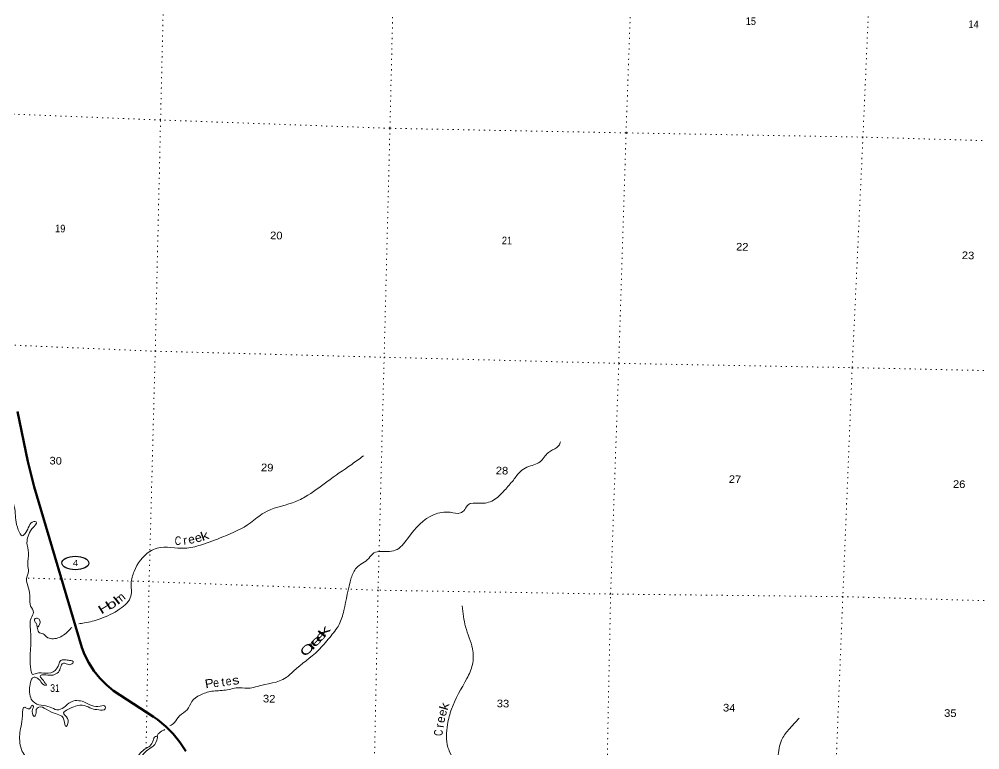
# Model space of a CAD drawing. Header units: feet. Extents: x -762378 to -505285, y -497909 to -353855.
# Drawn here: x -718586 to -696518, y -395615 to -378827 of the extents above; entities that cross this region are included whole.
import ezdxf
from ezdxf.enums import TextEntityAlignment as Align

# ---------------------------------------------------------------- set-up
doc = ezdxf.new("R2010")
doc.units = ezdxf.units.FT
doc.header["$LTSCALE"] = 80
doc.linetypes.add('DOTTED', pattern=[1.5, 0.3, -1.2])
for name, color, linetype, lineweight in [('17', 7, 'Continuous', 25), ('23', 7, 'Continuous', 70), ('39', 7, 'Continuous', 13), ('7', 7, 'DOTTED', 13)]:
    doc.layers.add(name, color=color, linetype=linetype, lineweight=lineweight)
doc.layers.add('41', color=7, linetype='Continuous')

msp = doc.modelspace()

# ---------------------------------------------------------------- linework, layer by layer
at = {"layer": '17'}
msp.add_ellipse((-717296.39, -391323.05), major_axis=(-309.24, 1), ratio=0.500121, dxfattribs=at)
at = {"layer": '23'}
msp.add_lwpolyline([(-714758, -395645.43), (-714891.94, -395440.02), (-715046.62, -395249.73), (-715220.34, -395076.65), (-715411.2, -394922.68), (-715500.44, -394861.19), (-716415.77, -394261.27), (-716583.05, -394124.47), (-716735.11, -393970.94), (-716870.3, -393802.35), (-716987.11, -393620.56), (-717084.29, -393427.55), (-717148.8, -393261.7), (-718241, -389571.05), (-718390, -388994.05), (-718623.8, -387844.6)], dxfattribs=at)
at = {"layer": '39'}
for points in [[(-721772, -383795.05), (-721790, -383615.05), (-721789, -383495.05), (-721730, -383468.05), (-721597, -383618.05), (-721269, -383867.05), (-720929, -383986.05), (-720771, -384108.05), (-720650, -384377.05), (-720514, -384573.05), (-720329, -384768.05), (-720251, -384939.05), (-720222, -385014.05), (-720162, -384931.05), (-720102, -384934.05), (-720114, -385093.05), (-720091, -385224.05), (-720034, -385344.05), (-719998, -385363.05), (-719941, -385390.05), (-719957, -385567.05), (-719920, -385700.05), (-719802, -385874.05), (-719730, -386099.05), (-719663, -386223.05), (-719624, -386451.05), (-719681, -386624.05), (-719653, -386798.05), (-719414, -387298.05), (-719316, -387527.05), (-719242, -387611.05), (-719237, -387487.05), (-719253, -387320.05), (-719257, -387272.05), (-719203, -387325.05), (-719128, -387476.05), (-719136, -387572.05), (-719062, -387646.05), (-718917, -387617.05), (-718861, -387617.05), (-718791, -387616.05), (-718775, -387643.05), (-718885, -387678.05), (-718935, -387703.05), (-718988, -387815.05), (-718993, -387855.05), (-718930, -387892.05), (-718916, -387967.05), (-718988, -387973.05), (-719072, -388062.05), (-719115, -388000.05), (-719128, -387889.05), (-719192, -387884.05), (-719253, -388005.05), (-719218, -388096.05), (-719156, -388210.05), (-719122, -388299.05), (-719063, -388249.05), (-718983, -388265.05), (-719046, -388372.05), (-719073, -388496.05), (-719032, -388697.05), (-718996, -388877.05), (-718942, -388969.05), (-718907, -389151.05), (-718790, -389461.05), (-718739, -389603.05), (-718766, -389723.05), (-718725, -389934.05), (-718682, -390132.05), (-718667, -390334.05), (-718606, -390560.05), (-718514, -390695.05), (-718430, -390623.05), (-718360, -390474.05), (-718253, -390370.05), (-718199, -390379.05), (-718293, -390540.05), (-718382, -390708.05), (-718407, -390856.05), (-718371, -391086.05), (-718390, -391361.05), (-718373, -391516.05), (-718418, -391688.05), (-718373, -391900.05), (-718340, -392122.05), (-718323, -392311.05), (-718258, -392459.05), (-718312, -392593.05), (-718323, -392876.05), (-718325, -393725.05), (-718302, -393842.05), (-718287, -393877.05), (-718196, -393859.05), (-717974, -393858.05), (-717762, -393793.05), (-717676, -393653.05)], [(-715125.24, -395066.4), (-715021, -394989.05), (-714903, -394832.05), (-714727, -394693.05), (-714618, -394505.05), (-714430, -394357.05), (-714161, -394271.05), (-713848, -394243.05), (-713520, -394188.05), (-713283, -394200.05), (-713118, -394158.05), (-712453, -393955.05), (-712281, -393805.05), (-711716, -393330.05), (-711452, -393031.05), (-711237, -392739.05), (-711127, -392417.05), (-710956, -391665.05), (-710840, -391435.05), (-710556, -391219.05), (-710441, -391091.05), (-710265, -391059.05), (-709905, -391012.05), (-709754, -390881.05), (-709644, -390735.05), (-709054, -390209.05), (-708684, -390158.05), (-708449, -390172.05), (-708351, -390096.05), (-708274, -389983.05), (-708013, -389951.05), (-707693, -389881.05), (-707436, -389652.05), (-707232, -389416.05), (-707071, -389221.05), (-706920, -389122.05), (-706620, -388999.05), (-706427, -388783.05), (-706233, -388669.05), (-706176, -388608.05), (-706154, -388536.05)], [(-710678, -388861.05), (-710948, -389056.05), (-711515, -389454.05), (-712017, -389805.05), (-712309, -389939.05), (-712962, -390170.05), (-713270, -390399.05), (-713904, -390721.05), (-714419, -390910.05), (-714778, -390985.05), (-715415, -390980.05), (-715588, -391058.05), (-715946, -391515.05), (-716013, -391789.05), (-716018, -392082.05), (-716272, -392379.05), (-716728, -392605.05), (-717089, -392701.05), (-717216.67, -392719.29)], [(-714426.44, -400995.49), (-714225, -400723.05), (-714059, -400484.05), (-714037, -400337.05), (-714128, -400173.05), (-714334, -399928.05), (-714607, -399773.05), (-714882, -399728.05), (-715100, -399839.05), (-715434, -400076.05), (-715601, -400187.05), (-715794, -400204.05), (-715868, -400168.05), (-716011, -400060.05), (-716191, -400016.05), (-716406, -399904.05), (-716632, -399641.05), (-716780, -399455.05), (-716837, -399242.05), (-716825, -398980.05), (-716841, -398111.05), (-716807, -397700.05), (-716678, -397322.05), (-716466, -396959.05), (-716113, -396680.05), (-715744, -396452.05), (-715669, -396237.05), (-715760, -396024.05), (-715998, -396012.05), (-716301, -396121.05), (-716681, -396249.05), (-717523, -396329.05), (-717993, -396289.05), (-718332, -396198.05), (-718455, -396151.05), (-718506, -396200.05), (-718547, -396368.05), (-718598, -396521.05), (-718667, -396550.05), (-718691, -396447.05), (-718623, -396231.05), (-718588, -396078.05), (-718709, -395940.05), (-718893, -395682.05), (-718938, -395342.05), (-718803, -394656.05), (-718804, -394431.05), (-718891, -394164.05), (-718977, -393830.05), (-719141, -393135.05), (-719190, -392844.05), (-719343, -392638.05), (-719455, -392454.05), (-719438, -392332.05), (-719327, -392051.05), (-719371, -391584.05), (-719415, -391310.05), (-719523, -391237.05), (-719547, -391323.05), (-719569, -391370.05), (-719533, -391486.05), (-719587, -391458.05), (-719648, -391405.05), (-719748, -391483.05), (-719751, -391525.05), (-719653, -391563.05), (-719670, -391597.05), (-719589, -391643.05), (-719591, -391701.05), (-719679, -391709.05), (-719738, -391650.05), (-719771, -391691.05), (-719812, -391632.05), (-719809, -391545.05), (-719851, -391522.05), (-719956, -391626.05), (-720046, -391624.05), (-720085, -391667.05), (-720186, -391631.05), (-720266, -391691.05), (-720397, -391714.05), (-720471, -391730.05), (-720478, -391676.05), (-720362, -391598.05), (-720252, -391547.05), (-720129, -391576.05), (-719946, -391496.05), (-719754, -391334.05), (-719618, -391198.05), (-719618, -391036.05), (-719648, -390870.05), (-719743, -390876.05), (-719857, -390954.05), (-719875, -391098.05), (-719913, -391191.05), (-719965, -391124.05), (-720024, -391150.05)], [(-708410, -392308.05), (-708331, -392788.05), (-708173, -393294.05), (-708174, -393658.05), (-708302, -393976.05), (-708654, -394679.05), (-708745, -395034.05), (-708738, -395559.05), (-708530, -395966.05), (-708372, -396394.05), (-708341, -396615.05), (-708430, -396906.05), (-708459, -397185.05), (-708532, -397434.05), (-708755, -397704.05), (-709041, -398177.05), (-709210, -398529.05), (-709493, -398859.05), (-709585, -398956.05)], [(-718170, -392801.05), (-718192, -392720.05), (-718227, -392669.05), (-718238, -392620.05), (-718191, -392589.05), (-718128, -392615.05), (-718106, -392692.05), (-718138, -392770.05), (-718170, -392801.05)], [(-717379.14, -392801.95), (-717457, -392883.05), (-717697, -393046.05), (-717955, -393021.05), (-718038, -392951.05), (-718137, -392914.05), (-718156, -392858.05), (-718170, -392801.05)], [(-717676, -393653.05), (-717626, -393560.05), (-717507, -393550.05), (-717403, -393567.05), (-717346, -393589.05), (-717393, -393650.05), (-717507, -393639.05), (-717585, -393629.05), (-717633, -393706.05), (-717686, -393831.05), (-717806, -393897.05), (-717975, -393895.05), (-718106, -393922.05), (-718071, -393975.05), (-717987, -394081.05), (-717956, -394130.05), (-718002, -394127.05), (-718108, -394022.05), (-718179, -393964.05), (-718265, -393954.05), (-718308, -394013.05), (-718347, -394195.05), (-718332, -394384.05), (-718268, -394508.05), (-718082, -394591.05), (-717877, -394632.05), (-717718, -394696.05), (-717560, -394644.05), (-717403, -394517.05), (-717104, -394513.05), (-716914, -394600.05), (-716727, -394612.05), (-716609, -394619.05), (-716611, -394677.05), (-716760, -394698.05), (-716919, -394668.05), (-717090, -394595.05), (-717291, -394612.05), (-717469, -394691.05), (-717565, -394767.05), (-717501, -394858.05), (-717469, -395014.05), (-717509, -395083.05), (-717559, -394929.05), (-717609, -394844.05), (-717752, -394784.05), (-717968, -394682.05), (-718135, -394634.05), (-718193, -394689.05), (-718203, -394797.05), (-718239, -394848.05), (-718272, -394808.05), (-718277, -394687.05), (-718261, -394617.05), (-718288, -394590.05), (-718336, -394661.05), (-718399, -394668.05), (-718460, -394634.05), (-718511, -394828.05), (-718574, -395266.05), (-718515, -395651.05), (-718298, -395886.05), (-717782, -396001.05), (-716705, -395979.05), (-716090, -395843.05), (-715921, -395813.05), (-715798, -395688.05), (-715689, -395594.05), (-715585, -395530.05), (-715510, -395403.05), (-715451, -395308.05), (-715421, -395303.05), (-715424, -395397.05), (-715538, -395555.05), (-715685, -395660.05), (-715771, -395761.05), (-715807, -395834.05), (-715750, -395862.05), (-715563, -395918.05), (-715440, -396130.05), (-715471, -396367.05), (-715534, -396612.05), (-715541, -396763.05), (-715452, -396962.05), (-715406, -397300.05), (-715505, -397485.05), (-715638, -397669.05), (-715628, -397747.05), (-715501, -397817.05), (-715322, -397871.05), (-715252, -398032.05), (-715346, -398206.05), (-715459, -398472.05), (-715417, -398570.05), (-715325, -398570.05), (-715246, -398452.05), (-715148, -398374.05)], [(-700671, -394888.05), (-700912, -395157.05), (-701072, -395393.05), (-701152, -395784.05), (-701133, -396058.05), (-700996, -396289.05), (-700984, -396538.05), (-701088, -396690.05), (-701271, -396698.05), (-701407, -396700.05), (-701686, -396862.05), (-701999, -396987.05), (-702345, -397027.05), (-702553, -396901.05), (-702751, -396897.05), (-702914, -397098.05), (-703032, -397336.05), (-703176, -397459.05), (-703418, -397678.05), (-703617, -398137.05), (-703782, -398304.05), (-704152, -398452.05), (-704358, -398653.05), (-704948, -399324.05), (-704995, -399480.05), (-704895, -399699.05), (-704672, -399789.05), (-704598, -400016.05), (-704602, -400194.05), (-704521, -400397.05), (-704507, -400639.05), (-704478, -400770.05), (-704350, -400856.05), (-704259, -401014.05), (-704238, -401134.05), (-704233, -401244.05), (-704235.51, -401309.45)], [(-715419.07, -395302.05), (-715392, -395250.05), (-715248.08, -395154.44), (-715263.66, -395162.94)]]:
    msp.add_spline(points, degree=3, dxfattribs=at)
at = {"layer": '7'}
for points in [[(-715670.48, -395581.89), (-715601, -391751.05), (-715461, -386456.05), (-715338, -381143.05), (-715213, -375870.05), (-715087, -370580.05), (-714966, -365339.05)], [(-709699, -365558.05), (-709819.4, -370657.84), (-709940, -376019.05), (-710069, -381334.05), (-710202, -386595.05), (-710341, -391948.05), (-710455, -397217.05), (-710713, -401113.05)], [(-705503, -401272.05), (-705106, -397291.05), (-704999, -392036.05), (-704811, -386735.05), (-704645, -381439.05), (-704457.6, -376234.26), (-704267, -370866.05), (-704080, -365866.05)], [(-698564, -366220.05), (-698760.6, -371007.26), (-698970, -376247.05), (-699202, -381536.05), (-699449, -386834.05), (-699664, -392096.05), (-699878, -397387.05), (-700194, -401432.05)], [(-695504, -381643.05), (-699202, -381536.05), (-704645, -381439.05), (-710069, -381334.05), (-715338, -381143.05), (-719856.21, -380963.45), (-721727.85, -380905.08)], [(-719644.12, -386278.23), (-715461, -386456.05), (-710202, -386595.05), (-704811, -386735.05), (-699449, -386834.05), (-695662, -386915.05)], [(-695819, -392205.05), (-699664, -392096.05), (-704999, -392036.05), (-710341, -391948.05), (-715601, -391751.05), (-718418.54, -391667.88)]]:
    msp.add_lwpolyline(points, dxfattribs=at)

# ---------------------------------------------------------------- texts
at = {"layer": '17', "width": 1.2}
msp.add_text(' 4 ', height=140, dxfattribs=at).set_placement((-717291.29, -391391.36), align=Align.CENTER)
at = {"layer": '41'}
for s, rotation, width, p in [('k', 19.611, 1.35, (-714293.4, -390787.96)), ('C', 357.653, 0.75, (-714943.1, -390908.85)), ('e', 17.069, 1.1, (-714444.44, -390834.18)), ('l', 38.23, 1.55, (-716287.2, -392262.71)), ('H', 31.471, 1.55, (-716573.26, -392431.11)), ('o', 30.423, 1.5, (-716418.65, -392355.63)), ('k', 51.617, 2, (-711502.87, -392956.88)), ('e', 46.785, 1.95, (-711695.18, -393176.72)), ('e', 48.74, 1.9, (-711592.04, -393065.16)), ('C', 40.297, 1.6, (-711919.18, -393392.3)), ('r', 45.755, 2.25, (-711792.59, -393272.66)), ('P', 9.762, 1.15, (-714200.93, -394187.31)), ('e', 7.207, 0.9, (-714051.74, -394172.9)), ('e', 7.545, 0.9, (-713764.02, -394134.09)), ('s', 11.802, 1.2, (-713594.25, -394112.03)), ('k', 73.771, 1.25, (-708725.48, -394642.05)), ('C', 88.011, 0.75, (-708855.86, -395226.64))]:
    msp.add_text(s, height=200, rotation=rotation, dxfattribs=dict(at, width=width)).set_placement(p, align=Align.CENTER)
for s, rotation, p in [('r', 5.967, (-714764.38, -390898.48)), ('e', 12.042, (-714609.58, -390872.85)), ('m', 38.865, (-716212.5, -392204.3)), ('t', 7.965, (-713890.75, -394155.7)), ('e', 77.199, (-708770.69, -394784.75)), ('r', 83.216, (-708834.63, -395070.46)), ('e', 77.954, (-708809.13, -394939.02))]:
    msp.add_text(s, height=200, rotation=rotation, dxfattribs=at).set_placement(p, align=Align.CENTER)
at = {"layer": '7'}
for s, width, p in [('15', 0.9, (-701895.79, -378954.88)), ('14', 0.9, (-696779.47, -379028.82)), ('19', 0.9, (-717762, -383721.31)), ('20', 1.1, (-712824.76, -383880.32)), ('21', 0.9, (-707499.65, -383996.97)), ('22', 1.1, (-702120.08, -384140.76)), ('23', 1.1, (-696932.8, -384338.09)), ('30', 1.1, (-717892.68, -389056.43)), ('29', 1.1, (-713033.54, -389212.28)), ('28', 1.1, (-707639.46, -389283.27)), ('27', 1.1, (-702285.94, -389481.69)), ('26', 1.1, (-697136.46, -389594.65)), ('31', 0.85, (-717876, -394282.33)), ('32', 1.1, (-712988.26, -394524.76)), ('33', 1.1, (-707617, -394636.05)), ('34', 1.1, (-702419, -394733.05)), ('35', 1.1, (-697339.73, -394855.96))]:
    msp.add_text(s, height=175, rotation=358.6, dxfattribs=dict(at, width=width)).set_placement(p)

doc.saveas('drawing.dxf')
